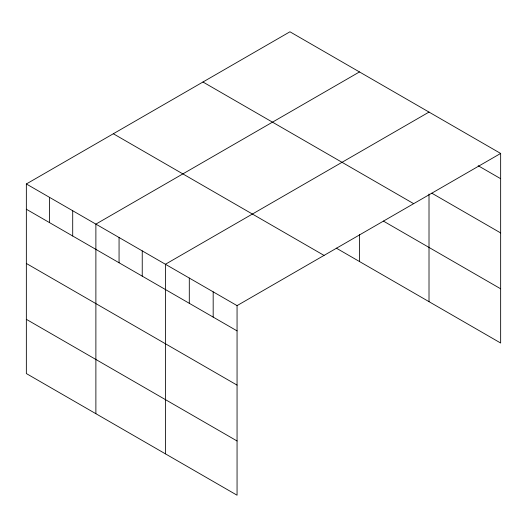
<?xml version="1.0" encoding="UTF-8"?>
<svg xmlns="http://www.w3.org/2000/svg" width="527" height="527" viewBox="0 0 527 527"><rect width="100%" height="100%" fill="white"/><g stroke="black" fill="none" stroke-linecap="round" stroke-linejoin="round"><path stroke-width="0.79" d="M500.65 153.443L237.058 305.627L237.058 495.209L26.35 373.557L26.35 183.976L289.942 31.791L500.65 153.443L500.65 343.024L336.298 248.138M359.48 71.935L95.881 224.12L95.881 413.702M429.011 112.08L165.419 264.264L165.419 453.846M478.173 165.728L500.65 178.699M431.817 193.192L500.65 232.927M202.961 82.014L413.662 203.666M383.36 221.077L500.65 288.796M113.338 133.759L324.039 255.404M26.35 183.976L237.058 305.627M26.35 209.239L237.058 330.884M26.35 263.46L237.058 385.112M26.35 319.329L237.058 440.98M429.011 194.028L429.011 301.661M359.48 234.403L359.48 261.517M213.178 291.839L213.178 317.096M189.298 278.052L189.298 303.315M142.237 250.885L142.237 276.141M119.062 237.506L119.062 262.762M72.706 210.741L72.706 235.997M49.525 197.362L49.525 222.618"/></g></svg>
